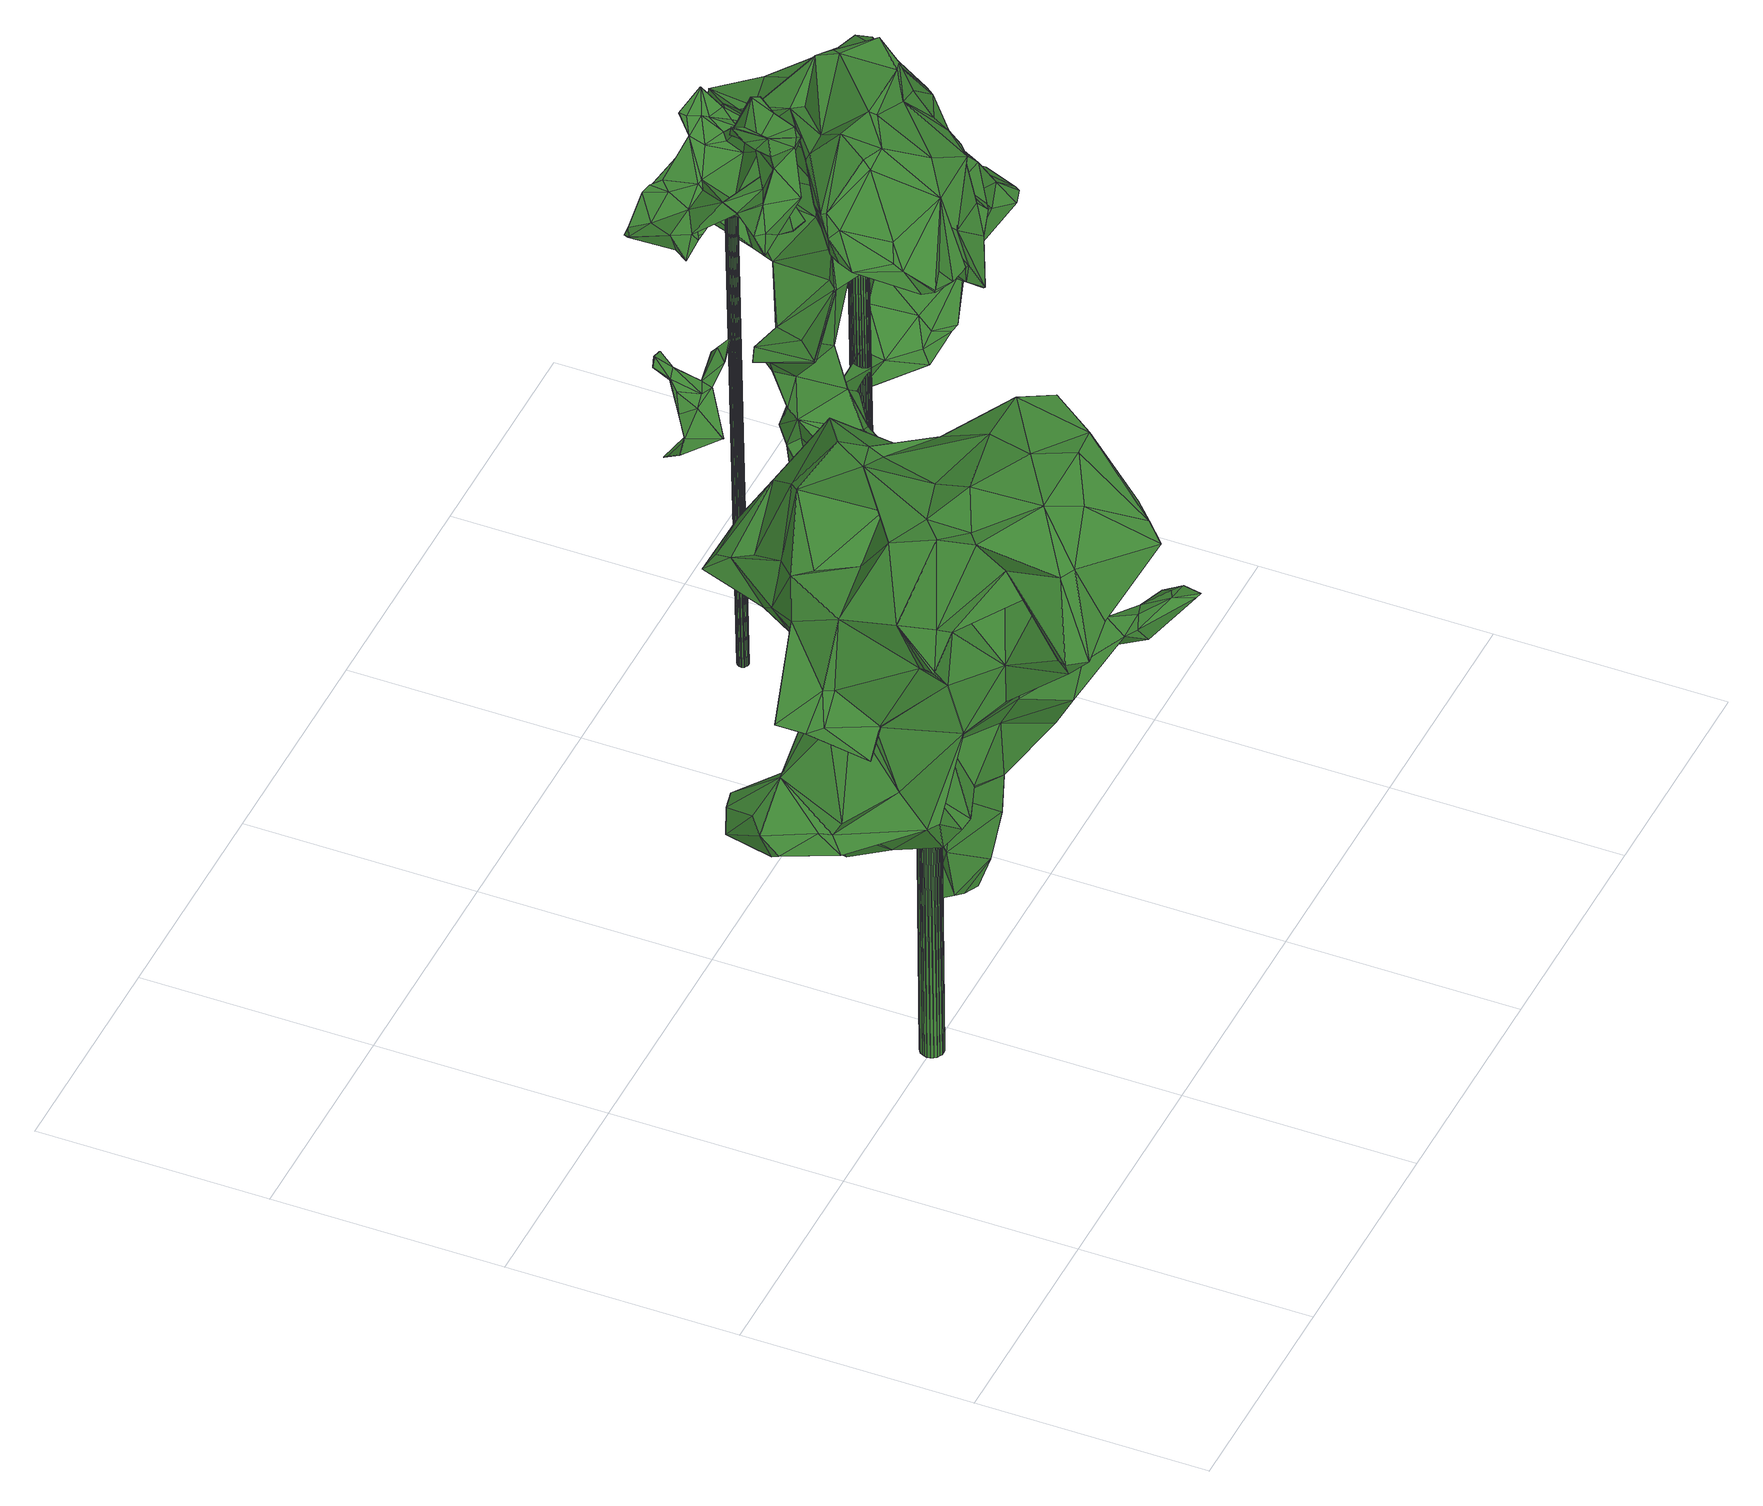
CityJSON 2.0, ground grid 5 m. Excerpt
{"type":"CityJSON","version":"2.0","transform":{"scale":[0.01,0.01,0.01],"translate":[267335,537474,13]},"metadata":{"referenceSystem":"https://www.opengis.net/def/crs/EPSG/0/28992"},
"CityObjects":{
"tree1":{"type":"SolitaryVegetationObject","attributes":{"gtid":579,"crown_width_m":8.1,"crown_median_z":22.97,"crown_r50_m":0.4,"crown_porosity":0.899,"trunk_H_m":9.81,"trunk_DBH_m":0.493,"trunk_radius_m":0.247,"trunk_base_height_m":13.16,"original_gtid":"662"},"geometry":[{"type":"Solid","lod":"3","boundaries":[[[[0,1,2]],[[3,4,5]],[[6,7,8]],[[9,10,11]],[[12,13,14]],[[15,16,17]],[[18,19,20]],[[21,22,23]],[[24,20,25]],[[26,27,28]],[[29,30,31]],[[9,32,10]],[[2,1,33]],[[34,35,36]],[[37,38,39]],[[40,41,42]],[[43,44,45]],[[46,47,48]],[[49,50,51]],[[40,52,19]],[[53,41,54]],[[55,56,57]],[[58,56,55]],[[57,56,58]],[[59,60,61]],[[62,63,64]],[[62,65,63]],[[66,24,67]],[[39,68,69]],[[39,70,68]],[[38,71,53]],[[72,73,74]],[[75,76,77]],[[78,79,80]],[[81,50,66]],[[54,47,38]],[[54,38,53]],[[42,41,82]],[[48,83,46]],[[26,84,85]],[[26,85,27]],[[86,87,31]],[[88,89,23]],[[90,91,92]],[[1,49,93]],[[94,95,96]],[[97,98,99]],[[100,101,43]],[[12,14,102]],[[61,60,103]],[[104,105,106]],[[107,108,109]],[[110,111,34]],[[112,113,114]],[[59,115,116]],[[65,62,11]],[[102,35,34]],[[102,14,35]],[[42,117,40]],[[118,119,89]],[[120,121,122]],[[123,83,48]],[[47,54,48]],[[41,123,54]],[[48,54,123]],[[39,47,70]],[[47,39,38]],[[43,124,100]],[[40,125,52]],[[40,117,125]],[[78,126,79]],[[55,127,98]],[[128,129,130]],[[131,130,129]],[[24,25,67]],[[23,132,21]],[[133,134,135]],[[136,137,115]],[[136,115,59]],[[6,8,109]],[[107,109,8]],[[125,117,82]],[[42,82,117]],[[138,80,79]],[[131,129,139]],[[24,66,0]],[[140,53,71]],[[13,67,141]],[[142,143,144]],[[59,61,136]],[[97,145,146]],[[34,147,110]],[[148,149,143]],[[21,132,150]],[[151,152,153]],[[154,155,99]],[[156,155,154]],[[157,126,78]],[[5,158,3]],[[121,159,29]],[[160,29,159]],[[72,10,161]],[[11,10,72]],[[120,112,159]],[[162,163,164]],[[10,158,5]],[[136,151,137]],[[131,165,130]],[[131,166,165]],[[19,18,40]],[[161,167,5]],[[168,7,65]],[[169,170,171]],[[172,77,95]],[[5,4,72]],[[5,72,161]],[[173,77,172]],[[10,167,161]],[[10,5,167]],[[0,66,49]],[[168,101,100]],[[24,0,2]],[[84,26,174]],[[30,175,63]],[[118,166,139]],[[152,176,114]],[[64,177,178]],[[179,87,86]],[[180,124,43]],[[147,181,110]],[[30,63,171]],[[7,171,63]],[[131,139,166]],[[51,91,182]],[[64,9,62]],[[6,109,169]],[[116,60,59]],[[183,122,121]],[[183,121,184]],[[87,125,185]],[[186,113,112]],[[81,67,13]],[[81,66,67]],[[100,124,8]],[[27,85,187]],[[127,99,98]],[[160,176,188]],[[157,189,126]],[[51,50,91]],[[58,108,107]],[[114,176,160]],[[37,140,38]],[[190,144,191]],[[144,69,142]],[[94,96,192]],[[64,178,9]],[[193,154,180]],[[61,188,194]],[[35,141,67]],[[195,31,170]],[[97,99,145]],[[83,189,157]],[[11,62,9]],[[157,196,83]],[[10,32,158]],[[64,175,186]],[[186,112,197]],[[186,197,64]],[[164,163,193]],[[86,181,147]],[[132,23,84]],[[8,7,100]],[[168,100,7]],[[130,165,77]],[[198,122,183]],[[91,13,12]],[[20,24,2]],[[138,79,199]],[[196,157,78]],[[166,77,165]],[[185,200,87]],[[111,97,12]],[[97,146,12]],[[201,174,43]],[[135,80,202]],[[94,192,182]],[[138,182,192]],[[196,148,83]],[[196,149,148]],[[114,160,159]],[[103,188,61]],[[103,160,188]],[[188,176,151]],[[12,146,91]],[[51,203,49]],[[177,204,201]],[[129,27,139]],[[74,168,65]],[[199,203,51]],[[8,124,107]],[[189,205,206]],[[46,68,47]],[[47,68,70]],[[180,127,124]],[[130,77,128]],[[108,98,181]],[[207,76,75]],[[208,77,166]],[[112,120,197]],[[88,23,209]],[[209,75,88]],[[210,149,133]],[[211,212,116]],[[116,212,60]],[[7,63,65]],[[32,45,44]],[[177,201,178]],[[108,195,109]],[[201,43,45]],[[108,86,195]],[[156,154,193]],[[1,93,79]],[[147,179,86]],[[60,212,103]],[[199,79,93]],[[190,22,213]],[[190,213,144]],[[72,74,11]],[[65,11,74]],[[173,214,77]],[[180,154,127]],[[121,29,31]],[[209,207,75]],[[83,148,46]],[[37,184,140]],[[142,46,148]],[[142,148,143]],[[179,20,87]],[[13,141,14]],[[2,33,18]],[[40,205,215]],[[189,215,205]],[[125,87,52]],[[204,216,201]],[[86,31,195]],[[217,138,218]],[[219,76,207]],[[218,192,104]],[[184,200,140]],[[78,134,196]],[[206,126,189]],[[209,16,207]],[[79,126,1]],[[4,3,73]],[[32,73,158]],[[3,158,73]],[[197,177,64]],[[182,91,90]],[[182,90,94]],[[55,108,58]],[[9,178,32]],[[51,182,138]],[[151,194,188]],[[102,34,111]],[[114,159,112]],[[14,141,35]],[[151,176,152]],[[114,212,211]],[[113,212,114]],[[164,193,220]],[[27,164,220]],[[154,99,127]],[[207,15,219]],[[211,153,152]],[[114,211,152]],[[104,192,96]],[[116,153,211]],[[115,137,153]],[[115,153,116]],[[137,151,153]],[[38,140,71]],[[147,34,36]],[[147,36,221]],[[35,67,36]],[[67,221,36]],[[52,20,19]],[[136,194,151]],[[201,216,174]],[[41,53,222]],[[86,108,181]],[[150,216,204]],[[132,216,150]],[[162,156,163]],[[216,84,174]],[[216,132,84]],[[77,223,95]],[[77,162,128]],[[162,164,128]],[[214,162,77]],[[118,187,119]],[[110,181,97]],[[224,213,22]],[[83,215,189]],[[83,123,215]],[[125,82,222]],[[183,184,69]],[[41,215,123]],[[41,222,82]],[[4,73,72]],[[30,225,175]],[[17,22,226]],[[17,226,15]],[[166,118,208]],[[84,227,85]],[[187,85,227]],[[128,164,27]],[[128,27,129]],[[220,193,28]],[[220,28,27]],[[89,227,23]],[[119,227,89]],[[80,135,134]],[[80,134,78]],[[197,224,177]],[[204,177,224]],[[195,170,109]],[[171,170,30]],[[228,133,135]],[[40,18,205]],[[175,229,186]],[[180,28,193]],[[26,28,174]],[[23,22,209]],[[210,191,149]],[[149,191,143]],[[217,230,80]],[[180,43,28]],[[43,174,28]],[[1,126,206]],[[0,49,1]],[[142,68,46]],[[169,109,170]],[[142,69,68]],[[127,57,124]],[[57,58,107]],[[124,57,107]],[[41,40,215]],[[179,221,25]],[[147,221,179]],[[156,193,163]],[[61,194,136]],[[143,191,144]],[[210,190,191]],[[222,185,125]],[[222,53,185]],[[140,185,53]],[[218,104,106]],[[106,228,217]],[[228,226,22]],[[231,133,190]],[[190,133,228]],[[228,22,190]],[[133,149,134]],[[196,134,149]],[[198,183,213]],[[144,213,183]],[[144,183,69]],[[39,69,184]],[[39,184,37]],[[178,201,45]],[[178,45,32]],[[64,63,175]],[[138,199,51]],[[205,33,206]],[[156,162,155]],[[29,160,232]],[[29,232,30]],[[120,159,121]],[[102,111,12]],[[110,97,111]],[[25,20,179]],[[67,25,221]],[[208,89,88]],[[23,227,84]],[[187,227,119]],[[89,208,118]],[[22,21,233]],[[185,140,200]],[[184,121,200]],[[87,200,31]],[[121,31,200]],[[127,55,57]],[[52,87,20]],[[224,197,120]],[[13,50,81]],[[13,91,50]],[[120,122,224]],[[213,122,198]],[[224,122,213]],[[228,106,226]],[[49,203,93]],[[199,93,203]],[[15,223,219]],[[66,50,49]],[[212,232,103]],[[103,232,160]],[[30,170,31]],[[214,155,162]],[[212,229,232]],[[113,229,212]],[[6,169,7]],[[171,7,169]],[[99,155,234]],[[99,234,145]],[[173,155,214]],[[173,234,155]],[[173,145,234]],[[207,16,15]],[[172,95,94]],[[219,223,76]],[[77,76,223]],[[118,139,187]],[[187,139,27]],[[173,92,145]],[[88,77,208]],[[88,75,77]],[[146,92,91]],[[145,92,146]],[[218,106,217]],[[218,138,192]],[[217,80,138]],[[18,33,205]],[[206,33,1]],[[135,202,228]],[[228,202,217]],[[217,202,230]],[[80,230,202]],[[96,105,104]],[[20,2,18]],[[97,181,98]],[[55,98,108]],[[105,96,15]],[[15,226,105]],[[105,226,106]],[[92,173,172]],[[90,172,94]],[[90,92,172]],[[22,17,209]],[[15,96,95]],[[15,95,223]],[[43,101,44]],[[224,22,233]],[[150,204,233]],[[224,233,204]],[[209,17,16]],[[73,101,74]],[[74,101,168]],[[32,44,101]],[[32,101,73]],[[150,233,21]],[[133,235,210]],[[231,235,133]],[[210,235,190]],[[231,190,235]],[[186,229,113]],[[175,225,229]],[[225,30,229]],[[232,229,30]],[[236,237,238]],[[236,238,239]],[[239,238,240]],[[239,240,241]],[[238,237,242]],[[238,242,240]],[[240,242,243]],[[240,243,241]],[[242,237,244]],[[242,244,243]],[[243,244,245]],[[243,245,241]],[[244,237,246]],[[244,246,245]],[[245,246,247]],[[245,247,241]],[[246,237,248]],[[246,248,247]],[[247,248,249]],[[247,249,241]],[[248,237,250]],[[248,250,249]],[[249,250,251]],[[249,251,241]],[[250,237,252]],[[250,252,251]],[[251,252,253]],[[251,253,241]],[[252,237,254]],[[252,254,253]],[[253,254,255]],[[253,255,241]],[[254,237,256]],[[254,256,255]],[[255,256,257]],[[255,257,241]],[[256,237,258]],[[256,258,257]],[[257,258,259]],[[257,259,241]],[[258,237,260]],[[258,260,259]],[[259,260,261]],[[259,261,241]],[[260,237,262]],[[260,262,261]],[[261,262,263]],[[261,263,241]],[[262,237,264]],[[262,264,263]],[[263,264,265]],[[263,265,241]],[[264,237,266]],[[264,266,265]],[[265,266,267]],[[265,267,241]],[[266,237,268]],[[266,268,267]],[[267,268,269]],[[267,269,241]],[[268,237,270]],[[268,270,269]],[[269,270,271]],[[269,271,241]],[[270,237,272]],[[270,272,271]],[[271,272,273]],[[271,273,241]],[[272,237,274]],[[272,274,273]],[[273,274,275]],[[273,275,241]],[[274,237,276]],[[274,276,275]],[[275,276,277]],[[275,277,241]],[[276,237,278]],[[276,278,277]],[[277,278,279]],[[277,279,241]],[[278,237,280]],[[278,280,279]],[[279,280,281]],[[279,281,241]],[[280,237,282]],[[280,282,281]],[[281,282,283]],[[281,283,241]],[[282,237,284]],[[282,284,283]],[[283,284,285]],[[283,285,241]],[[284,237,236]],[[284,236,285]],[[285,236,239]],[[285,239,241]]]]}]},
"tree2":{"type":"SolitaryVegetationObject","attributes":{"gtid":580,"crown_width_m":3.73,"crown_median_z":25.03,"crown_r50_m":0.24,"crown_porosity":0.92,"trunk_H_m":11.85,"trunk_DBH_m":0.24,"trunk_radius_m":0.12,"trunk_base_height_m":13.18,"original_gtid":"663"},"geometry":[{"type":"Solid","lod":"3","boundaries":[[[[286,287,288]],[[289,290,291]],[[292,293,294]],[[295,296,297]],[[298,299,300]],[[301,302,303]],[[304,305,306]],[[307,308,309]],[[310,311,312]],[[313,312,311]],[[314,315,316]],[[317,318,319]],[[320,321,322]],[[323,324,325]],[[326,327,292]],[[328,329,330]],[[331,332,333]],[[327,326,334]],[[303,335,325]],[[336,337,331]],[[324,332,331]],[[303,338,301]],[[323,325,335]],[[309,339,307]],[[323,332,324]],[[340,310,312]],[[328,341,329]],[[342,343,307]],[[344,341,345]],[[333,336,331]],[[306,346,304]],[[347,329,345]],[[348,349,350]],[[348,350,298]],[[351,352,298]],[[330,329,347]],[[351,353,352]],[[295,354,349]],[[355,356,299]],[[355,299,357]],[[358,336,359]],[[358,359,360]],[[333,361,336]],[[288,315,286]],[[362,338,303]],[[356,355,363]],[[293,364,294]],[[365,296,366]],[[314,316,286]],[[332,361,333]],[[323,361,332]],[[345,328,347]],[[309,308,367]],[[368,369,370]],[[371,372,373]],[[371,373,355]],[[300,356,363]],[[288,287,374]],[[327,375,317]],[[340,376,377]],[[378,379,380]],[[321,313,311]],[[303,325,324]],[[352,353,381]],[[362,382,381]],[[338,371,383]],[[363,384,300]],[[385,386,387]],[[385,387,342]],[[388,389,377]],[[378,380,390]],[[314,286,315]],[[342,387,343]],[[331,382,303]],[[362,303,382]],[[329,341,391]],[[351,392,353]],[[393,394,374]],[[355,373,363]],[[390,380,395]],[[304,297,369]],[[396,381,382]],[[397,296,365]],[[307,339,342]],[[339,398,342]],[[309,398,339]],[[379,395,380]],[[381,353,362]],[[331,303,324]],[[361,323,390]],[[399,316,400]],[[394,400,316]],[[344,401,402]],[[321,403,404]],[[319,292,317]],[[391,405,329]],[[392,372,406]],[[407,408,409]],[[295,410,357]],[[368,411,305]],[[370,369,412]],[[370,412,397]],[[347,328,330]],[[399,400,402]],[[295,357,354]],[[292,294,413]],[[364,413,294]],[[292,413,408]],[[392,406,353]],[[313,376,312]],[[321,311,403]],[[407,414,415]],[[416,407,415]],[[292,408,326]],[[417,415,414]],[[397,418,370]],[[386,385,401]],[[405,401,344]],[[328,345,341]],[[342,398,419]],[[389,420,421]],[[389,421,422]],[[312,376,340]],[[305,304,369]],[[305,369,368]],[[397,423,396]],[[300,384,298]],[[393,374,424]],[[368,370,418]],[[340,425,310]],[[357,410,355]],[[392,373,372]],[[299,298,350]],[[299,350,349]],[[376,388,377]],[[426,322,321]],[[361,359,336]],[[361,390,359]],[[427,407,428]],[[371,355,410]],[[371,410,422]],[[392,384,373]],[[363,373,384]],[[306,403,346]],[[306,404,403]],[[399,287,286]],[[379,289,291]],[[375,318,317]],[[335,378,323]],[[310,425,311]],[[329,405,345]],[[365,429,430]],[[365,366,429]],[[414,407,409]],[[286,316,399]],[[416,428,407]],[[391,386,405]],[[302,335,303]],[[364,291,417]],[[414,409,417]],[[398,367,424]],[[305,375,320]],[[305,320,322]],[[396,423,381]],[[379,431,293]],[[402,432,399]],[[392,351,384]],[[433,377,434]],[[334,435,327]],[[327,435,320]],[[436,391,341]],[[345,405,344]],[[427,435,407]],[[340,433,425]],[[334,407,435]],[[437,313,435]],[[320,435,313]],[[422,434,377]],[[410,434,422]],[[343,308,307]],[[386,391,387]],[[438,433,297]],[[344,402,341]],[[436,341,402]],[[393,436,402]],[[296,397,297]],[[293,431,364]],[[366,439,348]],[[288,374,315]],[[438,440,346]],[[289,302,290]],[[297,304,440]],[[305,404,306]],[[394,393,400]],[[402,400,393]],[[433,340,377]],[[398,424,419]],[[292,327,317]],[[420,441,421]],[[334,408,407]],[[326,408,334]],[[327,320,375]],[[426,305,322]],[[364,431,291]],[[336,358,337]],[[442,396,382]],[[417,291,443]],[[375,305,411]],[[421,441,422]],[[405,386,401]],[[379,378,289]],[[319,411,395]],[[319,395,292]],[[395,411,368]],[[315,374,316]],[[444,427,428]],[[302,289,335]],[[426,404,305]],[[321,404,426]],[[422,377,389]],[[362,372,338]],[[348,429,366]],[[352,429,348]],[[411,319,318]],[[365,430,397]],[[430,381,423]],[[351,298,384]],[[372,371,338]],[[301,338,383]],[[301,383,422]],[[352,348,298]],[[368,418,360]],[[342,419,385]],[[389,388,445]],[[420,443,291]],[[422,383,371]],[[411,318,375]],[[442,382,337]],[[395,379,292]],[[293,292,379]],[[382,331,337]],[[379,291,431]],[[323,378,390]],[[297,433,434]],[[313,437,376]],[[438,446,433]],[[425,433,446]],[[360,359,390]],[[360,390,395]],[[368,360,395]],[[417,409,413]],[[409,408,413]],[[417,413,364]],[[354,299,349]],[[438,346,446]],[[357,299,354]],[[362,353,406]],[[374,394,316]],[[300,299,356]],[[321,320,313]],[[309,367,398]],[[367,308,424]],[[424,308,343]],[[387,424,343]],[[311,446,346]],[[360,418,396]],[[397,396,418]],[[387,391,447]],[[424,447,393]],[[436,393,447]],[[349,439,295]],[[296,295,439]],[[436,447,391]],[[366,296,439]],[[374,419,424]],[[444,428,448]],[[297,449,295]],[[434,449,297]],[[297,440,438]],[[437,435,427]],[[311,346,403]],[[450,290,302]],[[301,450,302]],[[297,397,412]],[[297,412,369]],[[291,290,450]],[[450,420,291]],[[301,441,450]],[[420,450,441]],[[301,422,441]],[[346,440,304]],[[416,448,428]],[[387,447,424]],[[444,445,427]],[[427,445,437]],[[376,437,445]],[[388,376,445]],[[311,425,446]],[[410,449,434]],[[295,449,410]],[[443,448,417]],[[443,444,448]],[[287,419,374]],[[430,423,397]],[[381,429,352]],[[430,429,381]],[[349,348,439]],[[287,399,451]],[[419,287,451]],[[419,451,385]],[[396,442,360]],[[358,360,442]],[[385,451,401]],[[335,289,378]],[[442,337,358]],[[445,444,443]],[[445,443,389]],[[389,443,420]],[[451,399,432]],[[401,451,432]],[[401,432,402]],[[415,417,448]],[[415,448,416]],[[362,406,372]],[[452,453,454]],[[452,454,455]],[[455,454,456]],[[455,456,457]],[[454,453,458]],[[454,458,456]],[[456,458,459]],[[456,459,457]],[[458,453,460]],[[458,460,459]],[[459,460,461]],[[459,461,457]],[[460,453,462]],[[460,462,461]],[[461,462,463]],[[461,463,457]],[[462,453,464]],[[462,464,463]],[[463,464,465]],[[463,465,457]],[[464,453,466]],[[464,466,465]],[[465,466,467]],[[465,467,457]],[[466,453,468]],[[466,468,467]],[[467,468,469]],[[467,469,457]],[[468,453,470]],[[468,470,469]],[[469,470,471]],[[469,471,457]],[[470,453,472]],[[470,472,471]],[[471,472,473]],[[471,473,457]],[[472,453,474]],[[472,474,473]],[[473,474,475]],[[473,475,457]],[[474,453,476]],[[474,476,475]],[[475,476,477]],[[475,477,457]],[[476,453,478]],[[476,478,477]],[[477,478,479]],[[477,479,457]],[[478,453,480]],[[478,480,479]],[[479,480,481]],[[479,481,457]],[[480,453,482]],[[480,482,481]],[[481,482,483]],[[481,483,457]],[[482,453,484]],[[482,484,483]],[[483,484,485]],[[483,485,457]],[[484,453,486]],[[484,486,485]],[[485,486,487]],[[485,487,457]],[[486,453,488]],[[486,488,487]],[[487,488,489]],[[487,489,457]],[[488,453,490]],[[488,490,489]],[[489,490,491]],[[489,491,457]],[[490,453,492]],[[490,492,491]],[[491,492,493]],[[491,493,457]],[[492,453,494]],[[492,494,493]],[[493,494,495]],[[493,495,457]],[[494,453,496]],[[494,496,495]],[[495,496,497]],[[495,497,457]],[[496,453,498]],[[496,498,497]],[[497,498,499]],[[497,499,457]],[[498,453,500]],[[498,500,499]],[[499,500,501]],[[499,501,457]],[[500,453,452]],[[500,452,501]],[[501,452,455]],[[501,455,457]]]]}]},
"tree3":{"type":"SolitaryVegetationObject","attributes":{"gtid":581,"crown_width_m":6.89,"crown_median_z":22.93,"crown_r50_m":0.34,"crown_porosity":0.907,"trunk_H_m":9.68,"trunk_DBH_m":0.409,"trunk_radius_m":0.205,"trunk_base_height_m":13.25,"original_gtid":"664"},"geometry":[{"type":"Solid","lod":"3","boundaries":[[[[502,503,504]],[[505,506,507]],[[508,509,510]],[[511,512,513]],[[514,515,516]],[[517,518,519]],[[520,521,522]],[[523,524,525]],[[526,527,528]],[[529,530,509]],[[531,532,533]],[[534,535,536]],[[537,538,523]],[[539,536,540]],[[541,542,543]],[[544,545,546]],[[547,548,549]],[[550,551,552]],[[553,551,550]],[[554,555,556]],[[505,507,557]],[[558,559,560]],[[558,560,561]],[[562,563,564]],[[565,566,567]],[[568,569,570]],[[571,572,573]],[[574,572,571]],[[575,576,577]],[[578,577,579]],[[580,581,532]],[[582,583,584]],[[585,586,587]],[[588,589,590]],[[573,572,578]],[[591,536,535]],[[592,593,594]],[[595,596,594]],[[597,598,599]],[[600,601,602]],[[603,590,604]],[[605,604,590]],[[534,547,535]],[[606,551,553]],[[607,551,606]],[[608,609,610]],[[611,523,612]],[[561,587,595]],[[613,614,602]],[[603,615,616]],[[617,618,619]],[[619,618,571]],[[588,620,533]],[[601,621,595]],[[532,622,589]],[[623,624,625]],[[516,598,626]],[[511,626,598]],[[601,600,621]],[[607,509,551]],[[627,628,629]],[[630,631,632]],[[533,620,633]],[[507,634,635]],[[636,637,638]],[[508,551,509]],[[592,639,593]],[[592,640,641]],[[642,641,640]],[[568,503,569]],[[643,644,645]],[[552,551,508]],[[576,575,644]],[[644,575,645]],[[578,575,577]],[[617,619,646]],[[647,648,649]],[[650,651,652]],[[653,654,541]],[[511,598,597]],[[574,618,655]],[[656,511,513]],[[574,583,582]],[[562,657,563]],[[601,595,586]],[[576,579,577]],[[658,564,547]],[[559,593,659]],[[550,552,660]],[[550,660,553]],[[554,661,662]],[[554,662,663]],[[645,664,643]],[[615,603,661]],[[665,666,661]],[[654,531,642]],[[632,667,668]],[[594,640,592]],[[541,654,669]],[[594,593,561]],[[595,594,561]],[[663,555,554]],[[670,546,553]],[[546,606,553]],[[671,672,520]],[[521,520,672]],[[549,673,547]],[[595,587,586]],[[639,592,674]],[[583,574,655]],[[583,655,584]],[[675,673,549]],[[675,658,673]],[[621,596,595]],[[621,600,596]],[[617,646,582]],[[547,673,658]],[[642,596,654]],[[654,596,600]],[[643,676,644]],[[576,644,676]],[[561,593,559]],[[675,677,658]],[[634,677,675]],[[584,617,582]],[[528,527,678]],[[634,623,679]],[[680,507,668]],[[634,675,635]],[[573,545,571]],[[573,681,545]],[[682,503,683]],[[682,683,684]],[[562,685,657]],[[681,678,527]],[[648,667,686]],[[588,533,589]],[[532,589,533]],[[687,624,506]],[[544,546,670]],[[646,544,688]],[[646,619,544]],[[647,615,689]],[[654,690,542]],[[691,502,566]],[[691,692,502]],[[662,661,666]],[[693,694,688]],[[544,571,545]],[[603,604,695]],[[568,570,567]],[[696,672,695]],[[677,697,698]],[[634,697,677]],[[517,699,518]],[[700,513,701]],[[702,703,704]],[[702,704,623]],[[579,676,643]],[[580,654,653]],[[705,585,539]],[[692,684,683]],[[591,535,564]],[[701,513,706]],[[521,672,696]],[[548,534,707]],[[536,707,534]],[[708,696,622]],[[652,613,709]],[[690,654,710]],[[690,710,614]],[[692,628,678]],[[613,638,637]],[[593,639,659]],[[585,705,586]],[[602,638,613]],[[601,638,602]],[[601,586,638]],[[602,614,710]],[[564,535,547]],[[627,523,526]],[[655,618,617]],[[571,618,574]],[[655,617,584]],[[711,521,696]],[[570,556,555]],[[638,586,705]],[[638,705,636]],[[705,712,636]],[[508,510,713]],[[578,714,573]],[[541,543,652]],[[692,683,715]],[[708,716,717]],[[569,503,718]],[[566,502,504]],[[709,637,636]],[[518,578,579]],[[518,579,643]],[[719,661,554]],[[615,661,719]],[[714,578,518]],[[509,607,529]],[[664,720,519]],[[532,708,622]],[[635,675,668]],[[544,619,571]],[[613,637,709]],[[693,597,694]],[[515,563,721]],[[523,665,524]],[[516,722,723]],[[626,722,516]],[[613,724,690]],[[543,690,724]],[[664,725,643]],[[546,545,517]],[[578,572,575]],[[679,530,698]],[[679,704,530]],[[688,706,693]],[[688,726,706]],[[661,524,665]],[[703,623,625]],[[565,727,566]],[[691,566,727]],[[728,671,552]],[[553,660,522]],[[506,570,569]],[[643,725,518]],[[580,653,581]],[[659,639,631]],[[652,724,613]],[[517,519,720]],[[610,704,703]],[[627,526,528]],[[508,537,552]],[[567,504,568]],[[503,713,718]],[[568,504,503]],[[567,566,504]],[[627,528,628]],[[678,628,528]],[[687,718,713]],[[506,718,687]],[[512,693,729]],[[686,667,632]],[[636,712,709]],[[730,728,523]],[[731,530,704]],[[562,564,732]],[[670,553,701]],[[733,711,716]],[[711,696,708]],[[711,708,717]],[[717,716,711]],[[701,723,700]],[[734,687,731]],[[514,516,723]],[[622,604,605]],[[695,604,696]],[[507,506,624]],[[507,624,634]],[[561,560,587]],[[543,724,652]],[[589,605,590]],[[567,735,565]],[[514,540,591]],[[723,540,514]],[[733,716,650]],[[606,517,599]],[[606,546,517]],[[711,733,522]],[[691,629,692]],[[628,692,629]],[[519,518,725]],[[626,700,722]],[[723,722,700]],[[622,605,589]],[[579,576,676]],[[715,683,503]],[[719,506,505]],[[597,693,511]],[[512,511,693]],[[505,689,719]],[[719,689,615]],[[678,573,736]],[[681,573,678]],[[736,573,714]],[[666,665,662]],[[723,712,737]],[[575,738,645]],[[503,537,713]],[[503,682,537]],[[659,739,559]],[[733,650,740]],[[720,741,742]],[[597,742,741]],[[743,563,744]],[[585,560,539]],[[627,629,745]],[[696,604,622]],[[677,698,658]],[[518,699,714]],[[734,731,609]],[[606,599,598]],[[606,598,516]],[[654,542,669]],[[541,669,542]],[[691,745,629]],[[661,603,695]],[[695,525,524]],[[524,661,695]],[[746,721,747]],[[746,515,721]],[[548,547,534]],[[555,735,570]],[[567,570,735]],[[529,516,515]],[[684,736,748]],[[749,651,650]],[[749,650,716]],[[748,682,684]],[[682,748,681]],[[727,565,735]],[[740,522,733]],[[553,522,701]],[[670,688,544]],[[596,640,594]],[[533,633,531]],[[720,646,741]],[[720,664,646]],[[520,522,660]],[[591,540,536]],[[505,557,689]],[[750,525,671]],[[695,671,525]],[[507,635,668]],[[686,751,649]],[[686,649,648]],[[625,624,608]],[[713,537,508]],[[590,649,620]],[[647,616,615]],[[712,740,709]],[[723,740,712]],[[727,735,555]],[[727,555,663]],[[532,581,708]],[[671,520,660]],[[572,752,575]],[[613,690,614]],[[632,668,630]],[[668,739,630]],[[587,560,585]],[[701,522,723]],[[740,723,522]],[[668,675,549]],[[668,549,739]],[[539,560,536]],[[559,753,548]],[[549,548,753]],[[751,754,755]],[[751,755,633]],[[591,515,514]],[[698,756,732]],[[753,559,739]],[[753,739,549]],[[755,641,633]],[[754,641,755]],[[531,641,642]],[[633,641,531]],[[657,685,744]],[[554,556,719]],[[509,731,687]],[[548,560,559]],[[707,560,548]],[[634,679,697]],[[707,536,560]],[[711,522,521]],[[747,721,743]],[[740,650,709]],[[709,650,652]],[[727,663,611]],[[662,611,663]],[[671,757,552]],[[660,552,757]],[[660,757,671]],[[652,651,541]],[[690,543,542]],[[705,737,712]],[[734,624,687]],[[734,608,624]],[[746,529,515]],[[537,523,728]],[[657,744,563]],[[671,695,672]],[[609,608,734]],[[720,742,517]],[[540,723,737]],[[539,737,705]],[[540,737,539]],[[664,519,725]],[[608,610,703]],[[608,703,625]],[[698,697,679]],[[575,752,738]],[[743,744,756]],[[756,744,685]],[[590,620,588]],[[590,603,647]],[[647,603,616]],[[590,647,758]],[[647,649,758]],[[590,758,649]],[[602,710,600]],[[580,532,531]],[[754,674,641]],[[592,641,674]],[[580,531,654]],[[715,503,502]],[[626,511,656]],[[728,552,537]],[[502,692,715]],[[691,727,745]],[[731,509,530]],[[698,530,756]],[[746,747,529]],[[700,626,656]],[[726,701,706]],[[656,513,700]],[[513,729,706]],[[729,513,512]],[[729,693,706]],[[645,738,582]],[[623,634,624]],[[599,517,742]],[[730,525,728]],[[730,523,525]],[[750,728,525]],[[750,671,728]],[[651,759,541]],[[609,704,610]],[[731,704,609]],[[736,699,748]],[[714,699,736]],[[726,670,701]],[[541,759,653]],[[716,653,759]],[[562,732,685]],[[756,685,732]],[[688,670,726]],[[563,515,564]],[[591,564,515]],[[698,732,658]],[[658,732,564]],[[692,760,684]],[[736,684,760]],[[736,760,678]],[[692,678,760]],[[680,668,667]],[[680,667,689]],[[599,742,597]],[[688,741,646]],[[694,741,688]],[[694,597,741]],[[743,530,529]],[[756,530,743]],[[654,600,710]],[[642,640,596]],[[611,745,727]],[[506,556,570]],[[719,556,506]],[[747,743,529]],[[702,623,703]],[[699,517,545]],[[699,545,748]],[[681,748,545]],[[665,611,662]],[[611,665,523]],[[612,745,611]],[[569,718,506]],[[612,627,745]],[[612,523,627]],[[749,759,651]],[[623,704,679]],[[646,664,761]],[[646,761,582]],[[659,631,739]],[[630,739,631]],[[558,561,559]],[[516,607,606]],[[582,761,645]],[[664,645,761]],[[574,752,572]],[[582,738,752]],[[582,752,574]],[[716,759,749]],[[529,607,516]],[[716,708,581]],[[716,581,653]],[[743,721,563]],[[526,523,538]],[[689,667,648]],[[647,689,648]],[[687,510,509]],[[713,510,687]],[[633,620,649]],[[633,649,751]],[[537,682,538]],[[682,681,538]],[[527,526,538]],[[527,538,681]],[[632,631,686]],[[686,631,751]],[[754,751,631]],[[754,631,674]],[[639,674,631]],[[680,557,507]],[[680,689,557]],[[762,763,764]],[[762,764,765]],[[765,764,766]],[[765,766,767]],[[764,763,768]],[[764,768,766]],[[766,768,769]],[[766,769,767]],[[768,763,770]],[[768,770,769]],[[769,770,771]],[[769,771,767]],[[770,763,772]],[[770,772,771]],[[771,772,773]],[[771,773,767]],[[772,763,774]],[[772,774,773]],[[773,774,775]],[[773,775,767]],[[774,763,776]],[[774,776,775]],[[775,776,777]],[[775,777,767]],[[776,763,778]],[[776,778,777]],[[777,778,779]],[[777,779,767]],[[778,763,780]],[[778,780,779]],[[779,780,781]],[[779,781,767]],[[780,763,782]],[[780,782,781]],[[781,782,783]],[[781,783,767]],[[782,763,784]],[[782,784,783]],[[783,784,785]],[[783,785,767]],[[784,763,786]],[[784,786,785]],[[785,786,787]],[[785,787,767]],[[786,763,788]],[[786,788,787]],[[787,788,789]],[[787,789,767]],[[788,763,790]],[[788,790,789]],[[789,790,791]],[[789,791,767]],[[790,763,792]],[[790,792,791]],[[791,792,793]],[[791,793,767]],[[792,763,794]],[[792,794,793]],[[793,794,795]],[[793,795,767]],[[794,763,796]],[[794,796,795]],[[795,796,797]],[[795,797,767]],[[796,763,798]],[[796,798,797]],[[797,798,799]],[[797,799,767]],[[798,763,800]],[[798,800,799]],[[799,800,801]],[[799,801,767]],[[800,763,802]],[[800,802,801]],[[801,802,803]],[[801,803,767]],[[802,763,804]],[[802,804,803]],[[803,804,805]],[[803,805,767]],[[804,763,806]],[[804,806,805]],[[805,806,807]],[[805,807,767]],[[806,763,808]],[[806,808,807]],[[807,808,809]],[[807,809,767]],[[808,763,810]],[[808,810,809]],[[809,810,811]],[[809,811,767]],[[810,763,762]],[[810,762,811]],[[811,762,765]],[[811,765,767]]]]}]}
},
"vertices":[
[435,704,1506],[416,641,1478],[495,664,1459],[490,506,356],[493,508,357],[528,476,348],[714,689,748],[633,591,672],[671,744,714],[595,425,522],[575,440,411],[601,445,480],[327,814,1125],[342,891,1215],[338,950,1168],[108,491,1016],[209,549,1029],[209,531,1033],[616,565,1423],[667,581,1379],[652,635,1332],[212,388,806],[307,379,969],[188,404,806],[532,764,1468],[576,788,1362],[252,604,615],[133,656,749],[254,606,617],[634,395,898],[641,466,823],[632,504,1034],[472,488,493],[493,633,1444],[495,932,1166],[489,941,1181],[497,925,1180],[589,230,1168],[647,146,1274],[513,174,1198],[690,437,1511],[685,278,1479],[742,373,1498],[421,558,643],[488,513,543],[432,537,640],[439,201,1348],[621,98,1306],[535,224,1427],[384,769,1399],[301,765,1283],[204,702,1343],[697,563,1351],[708,185,1318],[641,132,1337],[522,785,844],[523,787,842],[528,761,810],[535,802,848],[967,226,864],[896,248,825],[947,239,880],[597,427,522],[603,453,654],[585,416,628],[600,528,563],[406,789,1389],[462,853,1333],[477,153,1202],[418,183,1132],[512,174,1202],[695,183,1291],[559,490,384],[493,506,439],[580,543,552],[143,567,800],[181,615,1026],[137,695,879],[270,420,1482],[248,513,1459],[146,451,1349],[353,845,1229],[730,346,1476],[456,275,1473],[242,503,677],[143,607,775],[635,592,1083],[642,516,1190],[83,559,822],[52,527,805],[173,687,1233],[234,756,1217],[209,637,1194],[413,598,1380],[48,667,1095],[82,617,1068],[66,609,1078],[479,688,1079],[531,620,951],[386,581,1022],[577,602,619],[490,516,542],[384,925,1160],[835,288,848],[84,578,1089],[106,488,1018],[148,487,1074],[600,789,784],[669,661,886],[719,675,827],[574,765,1125],[435,812,1153],[639,293,820],[723,326,793],[783,247,888],[966,224,862],[899,241,821],[744,374,1495],[21,647,785],[57,539,799],[503,349,913],[572,360,1029],[473,334,953],[617,271,1484],[548,678,720],[731,483,1321],[321,464,1479],[478,605,867],[137,800,803],[83,786,745],[99,793,798],[80,786,746],[259,402,705],[277,391,1248],[236,405,1282],[136,366,1265],[959,199,896],[949,157,898],[150,576,1318],[27,664,773],[690,257,1204],[355,927,1200],[394,151,1164],[352,183,1176],[381,188,1130],[306,720,1096],[303,748,1104],[577,766,1127],[408,219,1345],[402,331,1328],[308,383,719],[907,202,904],[821,236,878],[936,162,895],[328,653,828],[271,675,863],[311,711,834],[326,372,1472],[495,481,367],[679,291,888],[806,295,903],[567,464,342],[206,717,831],[309,711,830],[206,716,827],[64,722,828],[21,687,823],[564,462,343],[585,561,572],[694,634,778],[687,599,853],[660,603,759],[84,629,1073],[182,618,1028],[263,559,635],[685,352,709],[829,238,911],[453,421,702],[476,476,637],[662,694,1196],[367,607,755],[561,639,1060],[158,681,1269],[483,297,1061],[563,290,1090],[633,336,1268],[682,349,709],[88,566,794],[865,250,903],[424,418,1497],[401,332,1086],[375,208,1163],[112,593,1158],[328,645,782],[934,215,898],[695,632,888],[342,368,1430],[541,404,802],[441,330,977],[336,611,1294],[594,347,1196],[309,511,673],[134,368,1263],[282,687,1299],[339,379,723],[603,455,1479],[438,498,1465],[199,572,1028],[75,587,822],[239,487,833],[457,269,1260],[859,229,826],[819,284,824],[409,335,984],[237,676,864],[568,353,1490],[283,489,679],[157,407,1245],[125,573,1156],[140,558,1045],[254,590,771],[497,794,1287],[633,334,1375],[114,585,1057],[412,458,831],[693,353,753],[150,487,1070],[143,566,796],[246,386,1138],[727,334,779],[142,389,1261],[374,458,1268],[758,323,814],[271,422,817],[285,563,1009],[461,359,1269],[453,500,16],[428,500,16],[452,507,16],[463,514,996],[462,521,996],[438,514,996],[449,513,16],[459,527,996],[445,518,15],[455,532,996],[440,521,15],[450,535,996],[434,524,16],[444,538,996],[428,525,16],[438,539,996],[421,524,16],[432,538,996],[415,521,16],[426,535,996],[410,517,16],[421,531,996],[407,512,16],[417,526,997],[404,506,16],[414,520,997],[403,500,16],[414,514,997],[404,493,16],[415,507,997],[407,487,16],[417,501,997],[411,482,16],[421,496,997],[416,479,16],[426,492,997],[422,476,16],[432,490,997],[428,475,16],[439,489,997],[435,476,16],[445,490,997],[441,479,16],[451,493,997],[446,483,16],[456,497,997],[450,488,16],[460,502,996],[452,494,16],[462,508,996],
[1096,1385,963],[1113,1355,932],[1121,1385,955],[1427,1385,1278],[1419,1375,1265],[1394,1320,1360],[1433,1281,1359],[1441,1313,1378],[1437,1312,1387],[1250,1361,1147],[1321,1349,1172],[1320,1347,1173],[1204,1493,1159],[1212,1392,1142],[1187,1491,1166],[1345,1395,1217],[1392,1410,1264],[1388,1441,1280],[1399,1271,1113],[1426,1285,1170],[1382,1191,1151],[1230,1283,937],[1229,1322,890],[1230,1322,891],[1233,1211,1175],[1278,1204,1195],[1245,1215,1220],[1325,1175,1263],[1095,1387,962],[1122,1387,954],[1086,1385,942],[1397,1255,1327],[1413,1336,1253],[1430,1338,1271],[1354,1226,1272],[1345,1225,1261],[1387,1317,1216],[1477,1456,1330],[1409,1472,1312],[1408,1455,1310],[1410,1226,1360],[1416,1215,1332],[1049,1346,755],[1032,1303,789],[1050,1345,753],[1409,1473,1311],[1477,1457,1329],[1488,1460,1310],[1386,1211,1357],[1429,1433,1303],[1477,1452,1303],[1454,1443,1303],[1336,1399,1212],[1230,1285,938],[1227,1233,1221],[1040,1298,828],[1183,1275,917],[1197,1282,904],[1039,1296,828],[1030,1303,789],[1347,1202,1149],[1048,1345,754],[1264,1440,1159],[1230,1392,1129],[1228,1451,1177],[1285,1496,1196],[1308,1475,1166],[1308,1490,1200],[1214,1371,1121],[1189,1393,1198],[1170,1475,1179],[1212,1370,1122],[1468,1419,1292],[1477,1409,1293],[1469,1385,1275],[1489,1458,1311],[1325,1470,1206],[1171,1474,1180],[1417,1323,1398],[1333,1388,1202],[1289,1397,1184],[1228,1323,891],[1483,1320,1244],[1426,1287,1169],[1414,1337,1252],[1287,1397,1186],[1305,1448,1199],[1228,1451,1179],[1114,1356,931],[1394,1238,1320],[1268,1230,1271],[1261,1283,1236],[1439,1421,1295],[1446,1364,1285],[1460,1383,1285],[1326,1470,1205],[1390,1442,1279],[1332,1387,1204],[1207,1491,1170],[1133,1279,891],[1081,1232,816],[1134,1280,890],[1270,1232,1272],[1308,1249,1273],[1477,1409,1295],[1081,1234,816],[1285,1495,1197],[1082,1335,900],[1089,1351,920],[1482,1337,1270],[1397,1409,1253],[1382,1366,1192],[1211,1302,923],[1089,1349,922],[1088,1350,921],[1077,1286,878],[1030,1305,893],[1348,1202,1151],[1381,1191,1153],[1079,1233,816],[1307,1489,1201],[1303,1235,1412],[1344,1276,1358],[1310,1288,1417],[1236,1368,1172],[1481,1319,1245],[1388,1319,1216],[1417,1321,1397],[1294,1310,1423],[1293,1310,1421],[1299,1285,1388],[1325,1327,1372],[1421,1375,1263],[1139,1304,894],[1358,1279,1320],[1353,1255,1283],[1270,1318,1244],[1346,1396,1216],[1139,1305,892],[1234,1213,1174],[1346,1256,1160],[1291,1225,1378],[1300,1261,1376],[1300,1442,1187],[1338,1400,1210],[1413,1321,1373],[1082,1333,902],[1262,1266,1225],[1262,1283,1234],[1372,1209,1344],[1076,1305,860],[1314,1227,1329],[1337,1259,1163],[1270,1371,1169],[1345,1256,1158],[1328,1319,1204],[1439,1423,1293],[1354,1287,1339],[1306,1254,1367],[1312,1229,1329],[1278,1206,1194],[1099,1297,878],[1311,1299,1384],[1269,1370,1170],[1412,1337,1254],[1109,1291,888],[1340,1300,18],[1328,1300,18],[1340,1303,18],[1328,1320,1203],[1328,1323,1203],[1316,1320,1203],[1339,1306,18],[1327,1326,1203],[1337,1308,18],[1325,1328,1203],[1334,1310,18],[1322,1330,1203],[1331,1311,18],[1319,1331,1202],[1328,1312,18],[1316,1332,1202],[1325,1312,18],[1313,1332,1202],[1322,1310,18],[1310,1331,1202],[1320,1309,18],[1308,1329,1202],[1318,1306,18],[1306,1326,1202],[1316,1303,18],[1304,1323,1202],[1316,1300,18],[1304,1320,1203],[1316,1297,18],[1304,1317,1203],[1317,1294,18],[1305,1314,1203],[1319,1292,18],[1307,1312,1203],[1322,1290,18],[1310,1310,1203],[1325,1289,18],[1313,1308,1203],[1328,1288,18],[1316,1308,1203],[1331,1288,18],[1319,1308,1203],[1334,1290,18],[1322,1309,1203],[1336,1291,18],[1324,1311,1203],[1338,1294,18],[1326,1314,1203],[1340,1297,18],[1328,1317,1203],
[1905,1188,676],[1804,1287,754],[1919,1263,676],[1804,1235,1031],[1797,1245,928],[1805,1270,1053],[1637,1247,885],[1610,1314,904],[1645,1280,896],[1265,1248,901],[1225,1234,897],[1255,1116,918],[1509,1225,1050],[1508,1399,1074],[1459,1295,951],[1434,1229,695],[1509,1228,519],[1391,1226,641],[1668,1135,1035],[1587,991,1030],[1522,1036,1037],[1810,1043,754],[1857,1004,874],[1779,1052,909],[1711,1067,652],[1685,1074,624],[1742,1039,636],[1489,1352,943],[1580,1402,991],[1586,937,1246],[1546,940,1086],[1616,963,1244],[1496,1383,1282],[1506,1421,1276],[1505,1334,1247],[1709,1183,781],[1719,1099,674],[1459,1183,1249],[1511,1222,1127],[1365,869,1123],[1311,883,1138],[1308,882,1135],[1433,1124,703],[1457,1157,675],[1465,1207,796],[1517,1456,1294],[1503,1353,1297],[1630,1388,1260],[1627,1247,899],[1545,1256,890],[1645,1235,889],[1496,1148,936],[1924,1100,909],[1982,1109,857],[1895,1113,888],[1794,1237,1045],[1514,1251,1322],[1566,1251,1412],[1497,1274,1322],[1430,1179,1340],[1470,1562,1040],[1458,1516,1037],[1546,1474,1175],[1969,1184,638],[1966,1184,638],[1971,1221,659],[1927,1266,679],[1815,1288,777],[1886,1246,778],[1419,1074,635],[1456,1174,561],[1571,1161,575],[1418,1017,576],[1405,1173,447],[1429,1220,420],[1461,1197,446],[1483,1198,457],[1465,1214,436],[1495,990,1154],[1453,875,1092],[1308,1050,582],[1319,1012,582],[1318,1012,585],[1377,1188,1313],[1258,1104,1298],[1381,1181,1330],[1630,1022,1111],[1657,948,1066],[1695,1002,1068],[1511,1369,1116],[1590,1087,1413],[1578,1205,1424],[1453,1088,1415],[1394,1121,1392],[1385,1030,1393],[1307,1229,813],[1349,1240,886],[1432,1228,782],[1353,1040,1360],[1260,1092,1303],[1266,1067,1264],[1793,1005,1043],[1713,951,1019],[1678,933,1038],[1478,1230,811],[1521,1267,897],[1637,1205,988],[1591,1296,924],[1539,1336,967],[1882,1091,733],[1845,1070,713],[1238,1028,1191],[1289,962,1196],[1811,1056,1054],[1795,1047,1064],[1356,1040,639],[1418,1017,579],[1377,1065,663],[1687,1064,1121],[1353,1055,1381],[1643,927,1000],[1708,1354,1081],[1755,1288,1054],[1732,1261,1069],[1349,1238,889],[1757,1032,643],[1744,1041,634],[1758,1035,641],[1734,1241,1335],[1683,1169,1366],[1751,1212,1327],[1628,995,1260],[1788,1388,1056],[1745,1356,1137],[1259,1084,1201],[1247,1062,1198],[1253,1085,1246],[1636,1146,1440],[1460,1073,1405],[1569,1065,1357],[1473,962,1323],[1388,1223,469],[1393,1211,449],[1372,1171,468],[1321,1180,694],[1778,1066,1082],[1735,1091,1163],[1734,1087,1164],[1382,934,1142],[1334,906,1125],[1306,911,1122],[1415,864,1120],[1430,924,1267],[1360,1018,598],[1317,1171,904],[1468,1560,1038],[1577,1487,1182],[1588,1223,1419],[1576,1176,991],[1882,1006,922],[1955,998,855],[1983,1073,857],[1354,1218,588],[1912,975,855],[1947,985,856],[1711,1185,1215],[1720,1296,1192],[1373,903,1132],[1426,1149,812],[1726,1116,977],[1664,985,1047],[1620,1417,1248],[1611,1093,1414],[1699,1407,1181],[1430,1222,423],[1683,1478,1091],[1685,1060,588],[1689,1406,1066],[1734,1259,1071],[1627,1130,621],[1675,1187,710],[1715,1172,704],[1667,1173,636],[1496,1553,987],[1760,1100,1229],[1727,1288,885],[1336,1190,789],[1756,1158,1044],[1294,944,1179],[1888,1077,673],[1771,1100,658],[1270,1216,867],[1306,1226,813],[1754,998,997],[1641,929,998],[1690,1419,1066],[1644,1473,1036],[1580,1200,582],[1410,1141,971],[1411,1138,970],[1661,1389,1092],[1600,1263,1122],[1580,1399,994],[1323,1147,1259],[1257,1114,916],[1485,1341,1298],[1494,858,1009],[1306,1070,1173],[1327,980,1215],[1509,929,1009],[1318,1086,1177],[1734,1274,853],[1584,1206,552],[1858,1161,738],[1462,884,1040],[1493,861,1008],[1758,1281,857],[1882,1104,928],[1355,1235,634],[1478,1495,1024],[1434,1163,970],[1435,1160,1050],[1304,910,1123],[1395,1211,528],[1318,1169,902],[1925,1097,695],[1747,1185,848],[1253,1114,916],[1779,1174,870],[1611,1313,907],[1534,1494,1019],[1502,954,1050],[1646,1280,900],[1950,1166,686],[1632,1174,596],[1444,1126,1159],[1382,1169,468],[1694,1259,1329],[1442,1078,1133],[1323,1203,713],[1359,1207,732],[1501,1516,995],[1495,1550,986],[1889,1075,676],[1530,1403,1025],[1495,1485,1020],[1617,1176,640],[1373,905,1128],[1762,1124,945],[1745,1080,1230],[1409,1188,519],[1608,1260,1317],[1644,1077,1321],[1635,1030,1275],[1584,1497,985],[1637,1202,987],[1712,1066,1095],[1395,877,1115],[1695,1106,636],[1375,1197,597],[1598,1150,25],[1578,1150,25],[1598,1156,25],[1603,1168,993],[1602,1174,992],[1583,1168,993],[1596,1161,25],[1600,1179,992],[1592,1165,25],[1597,1183,992],[1588,1168,25],[1592,1186,992],[1583,1170,25],[1587,1188,992],[1578,1170,25],[1582,1189,992],[1572,1170,25],[1577,1188,992],[1567,1168,25],[1572,1186,992],[1563,1164,25],[1568,1182,992],[1560,1160,25],[1565,1178,992],[1558,1155,25],[1563,1173,993],[1558,1150,25],[1562,1168,993],[1558,1144,25],[1563,1162,993],[1560,1139,25],[1565,1157,993],[1564,1135,25],[1568,1153,993],[1568,1132,25],[1573,1150,993],[1573,1130,25],[1578,1148,993],[1578,1130,25],[1583,1148,993],[1584,1130,25],[1588,1148,993],[1589,1132,25],[1593,1151,993],[1593,1136,25],[1597,1154,993],[1596,1140,25],[1600,1158,993],[1598,1145,25],[1602,1163,993]
]}
